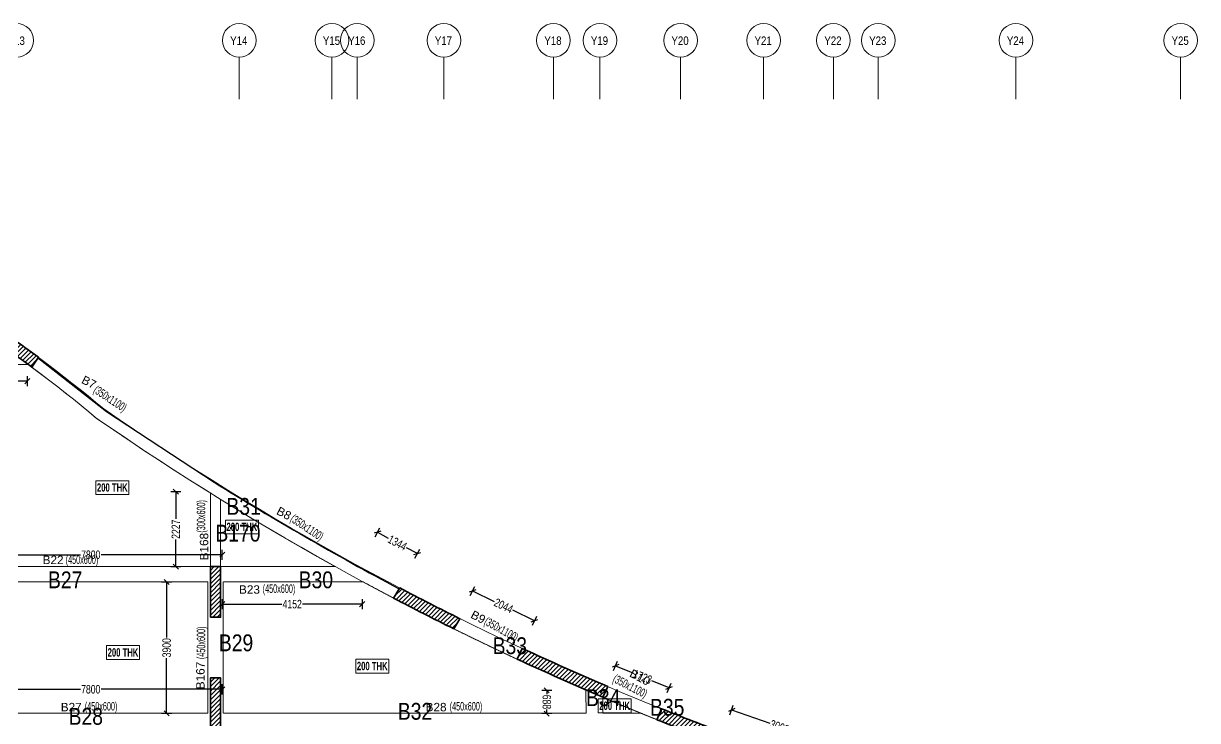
# Model space of a CAD drawing. Header units: millimetres. Extents: x 1 to 72184, y 68 to 60126.
# Drawn here: x 35410 to 70236, y 39447 to 60126 of the extents above; entities that cross this region are included whole.
import ezdxf
from ezdxf.enums import TextEntityAlignment as Align

# ---------------------------------------------------------------- set-up
doc = ezdxf.new("R2010")
doc.units = ezdxf.units.MM
doc.linetypes.add('Grid Line', pattern=[2222.5, 1270, -317.5, 317.5, -317.5])
doc.linetypes.add('HIDDEN', pattern=[0.375, 0.25, -0.125])
for name, color, linetype, lineweight in [('A-FLOR-IDEN', 11, 'Continuous', 9), ('A-GRIDS', 8, 'Continuous', 9), ('S-BEAM', 7, 'Continuous', 18), ('S-BEAM-IDEN', 2, 'Continuous', 9), ('S-COL HATCH', 9, 'Continuous', 0), ('S-COLS', 5, 'Continuous', 35), ('S-GRIDS', 8, 'Continuous', 9)]:
    doc.layers.add(name, color=color, linetype=linetype, lineweight=lineweight)
doc.layers.add('Abhinav working', color=6, linetype='Continuous')
doc.layers.add('Beam Nos', color=7, linetype='Continuous')
doc.styles.add('Arial Narrow', font='ARIALN.TTF', dxfattribs={"height": 400})
doc.styles.add('Dim.s & Anno.(Misc.)', font='ARIALN.TTF')
doc.styles.add('SC-BBS1', font='SansSerif')
doc.styles.add('SOBHA', font='swisscl.ttf')
doc.styles.add('Swis721 LtCn BT', font='swisscl.ttf', dxfattribs={"width": 0.9, "height": 233.355162})
doc.styles.add('Swis721 LtCn BT_B', font='', dxfattribs={"width": 0.9, "height": 246.918336})
doc.styles.get('Swis721 LtCn BT_B').set_extended_font_data('Swis721 LtCn BT', bold=True)
doc.dimstyles.new('S-100', dxfattribs={"dimscale": 100, "dimtxt": 2.5, "dimasz": 1.5, "dimexe": 1.5, "dimexo": 1.5, "dimgap": 0.1, "dimtad": 0, "dimdec": 0, "dimrnd": 0.0005, "dimzin": 0, "dimdsep": 46, "dimtxsty": 'SOBHA', "dimblk": 'OBLIQUE', "dimcen": 0.09, "dimclrd": 8, "dimclre": 8, "dimclrt": 6, "dimadec": 0, "dimazin": 0, "dimtfac": 1, "dimtdec": 0, "dimtofl": 0, "dimtmove": 0, "dimatfit": 3, "dimfxl": 1.5, "dimfxlon": 1, "dimtolj": 1, "dimtzin": 0, "dimlwd": -1, "dimlwe": -1, "dimarcsym": 0})
pattern_1 = [(45, (-31215772.29, 20872216.62), (-66.29126074, 66.29126074), [])]

# ---------------------------------------------------------------- blocks, each defined once
blk = doc.blocks.new('Grid - Type 1 Structural-6743905-9TH FLOOR LVL')
at = {"layer": 'A-GRIDS'}
blk.add_circle((0, 0), 4, dxfattribs=at)
blk = doc.blocks.new('A$C45bf0ae9')
at = {"layer": 'S-GRIDS', "linetype": 'Grid Line'}
for p, q in [((22055, 41014), (22055, 42264)), ((24805, 41014), (24805, 42264)), ((25555, 41014), (25555, 42264)), ((28125, 41014), (28125, 42264)), ((31375, 41014), (31375, 42264)), ((32755, 41014), (32755, 42264)), ((35145, 41014), (35145, 42264)), ((37610, 41014), (37610, 42264)), ((39680, 41014), (39680, 42264)), ((41010, 41014), (41010, 42264)), ((45093, 41014), (45093, 42264)), ((49980, 41014), (49980, 42264))]:
    blk.add_line(p, q, dxfattribs=at)
at = {"layer": 'A-GRIDS', "xscale": 124.9999999999999, "yscale": 124.9999999999999, "zscale": 124.9999999999999}
for p in [(15455, 42764), (22055, 42764), (24805, 42764), (25555, 42764), (28125, 42764), (31375, 42764), (32755, 42764), (35145, 42764), (37610, 42764), (39680, 42764), (41010, 42764), (45093, 42764), (49980, 42764)]:
    blk.add_blockref('Grid - Type 1 Structural-6743905-9TH FLOOR LVL', p, dxfattribs=at)
at = {"layer": 'A-GRIDS', "lineweight": 18, "char_height": 250, "width": 641.35, "attachment_point": 1, "style": 'Arial Narrow'}
for s, insert in [('Y13', (15186, 42879)), ('Y14', (21786, 42879)), ('Y15', (24536, 42879)), ('Y16', (25286, 42879)), ('Y17', (27856, 42879)), ('Y18', (31106, 42879)), ('Y19', (32486, 42879)), ('Y20', (34876, 42879)), ('Y21', (37341, 42879)), ('Y22', (39411, 42879)), ('Y23', (40741, 42879)), ('Y24', (44824, 42879)), ('Y25', (49711, 42879))]:
    blk.add_mtext(s, dxfattribs=dict(at, insert=insert))
blk = doc.blocks.new('_OBLIQUE')
at = {"color": 0, "linetype": 'ByBlock'}
blk.add_line((-0.5, -0.5), (0.5, 0.5), dxfattribs=at)
blk = doc.blocks.new('*D523')
at = {"layer": 'Abhinav working', "color": 8, "transparency": 16777216}
for p, q in [((30954, 49664), (30954, 49364)), ((30954, 49514), (32930, 49514)), ((35522, 49514), (33546, 49514)), ((35522, 49664), (35522, 49364))]:
    blk.add_line(p, q, dxfattribs=at)
at = {"layer": 'Defpoints', "color": 0, "transparency": 16777216}
for p in [(30954, 50006, 0), (35522, 50006, 0), (30954, 49514)]:
    blk.add_point(p, dxfattribs=at)
at = {"layer": 'Abhinav working', "color": 8, "transparency": 16777216, "xscale": 150, "yscale": 150, "zscale": 150, "rotation": 180}
blk.add_blockref('_OBLIQUE', (30954, 49514), dxfattribs=at)
at = {"layer": 'Abhinav working', "color": 8, "transparency": 16777216, "xscale": 150, "yscale": 150, "zscale": 150}
blk.add_blockref('_OBLIQUE', (35522, 49514), dxfattribs=at)
at = {"layer": 'Abhinav working', "color": 6, "transparency": 16777216, "insert": (33238, 49514), "char_height": 250, "attachment_point": 5, "style": 'SOBHA'}
blk.add_mtext('\\A1;4568', dxfattribs=at)
blk = doc.blocks.new('*D536')
at = {"layer": 'Abhinav working', "color": 8, "transparency": 16777216}
for p, q in [((33505, 44213), (33505, 44513)), ((33505, 44363), (37099, 44363)), ((41305, 44363), (37711, 44363)), ((41305, 44213), (41305, 44513))]:
    blk.add_line(p, q, dxfattribs=at)
at = {"layer": 'Defpoints', "color": 0, "transparency": 16777216}
for p in [(41305, 44363), (33505, 43556, 0), (41305, 43556, 0)]:
    blk.add_point(p, dxfattribs=at)
at = {"layer": 'Abhinav working', "color": 8, "transparency": 16777216, "xscale": 150, "yscale": 150, "zscale": 150, "rotation": 180}
blk.add_blockref('_OBLIQUE', (33505, 44363), dxfattribs=at)
at = {"layer": 'Abhinav working', "color": 8, "transparency": 16777216, "xscale": 150, "yscale": 150, "zscale": 150}
blk.add_blockref('_OBLIQUE', (41305, 44363), dxfattribs=at)
at = {"layer": 'Abhinav working', "color": 6, "transparency": 16777216, "insert": (37405, 44363), "char_height": 250, "attachment_point": 5, "style": 'SOBHA'}
blk.add_mtext('\\A1;7800', dxfattribs=at)
blk = doc.blocks.new('*D537')
at = {"layer": 'Abhinav working', "color": 8, "transparency": 16777216}
for p, q in [((33505, 40222), (33505, 40522)), ((41305, 40222), (41305, 40522)), ((33505, 40372), (37099, 40372)), ((41305, 40372), (37711, 40372))]:
    blk.add_line(p, q, dxfattribs=at)
at = {"layer": 'Defpoints', "color": 0, "transparency": 16777216}
for p in [(41305, 40372), (33505, 39656), (41305, 39656)]:
    blk.add_point(p, dxfattribs=at)
at = {"layer": 'Abhinav working', "color": 8, "transparency": 16777216, "xscale": 150, "yscale": 150, "zscale": 150, "rotation": 180}
blk.add_blockref('_OBLIQUE', (33505, 40372), dxfattribs=at)
at = {"layer": 'Abhinav working', "color": 8, "transparency": 16777216, "xscale": 150, "yscale": 150, "zscale": 150}
blk.add_blockref('_OBLIQUE', (41305, 40372), dxfattribs=at)
at = {"layer": 'Abhinav working', "color": 6, "transparency": 16777216, "insert": (37405, 40372), "char_height": 250, "attachment_point": 5, "style": 'SOBHA'}
blk.add_mtext('\\A1;7800', dxfattribs=at)
blk = doc.blocks.new('*D538')
at = {"layer": 'Abhinav working', "color": 8, "transparency": 16777216}
for p, q in [((39806, 43556), (39506, 43556)), ((39656, 43556), (39656, 41913)), ((39656, 39656), (39656, 41299)), ((39806, 39656), (39506, 39656))]:
    blk.add_line(p, q, dxfattribs=at)
at = {"layer": 'Defpoints', "color": 0, "transparency": 16777216}
for p in [(39656, 43556), (40855, 43556), (40855, 39656)]:
    blk.add_point(p, dxfattribs=at)
at = {"layer": 'Abhinav working', "color": 8, "transparency": 16777216, "xscale": 150, "yscale": 150, "zscale": 150}
for p, rotation in [((39656, 43556), 90), ((39656, 39656), 270)]:
    blk.add_blockref('_OBLIQUE', p, dxfattribs=dict(at, rotation=rotation))
at = {"layer": 'Abhinav working', "color": 6, "transparency": 16777216, "insert": (39656, 41606), "char_height": 250, "attachment_point": 5, "rotation": 90, "style": 'SOBHA'}
blk.add_mtext('\\A1;3900', dxfattribs=at)
blk = doc.blocks.new('*D539')
at = {"layer": 'Abhinav working', "color": 8, "transparency": 16777216}
for p, q in [((41305, 43048), (41305, 42748)), ((41305, 42898), (43073, 42898)), ((45457, 42898), (43688, 42898)), ((45457, 43048), (45457, 42748))]:
    blk.add_line(p, q, dxfattribs=at)
at = {"layer": 'Defpoints', "color": 0, "transparency": 16777216}
for p in [(41305, 43556), (45457, 43556), (45457, 42898)]:
    blk.add_point(p, dxfattribs=at)
at = {"layer": 'Abhinav working', "color": 8, "transparency": 16777216, "xscale": 150, "yscale": 150, "zscale": 150, "rotation": 180}
blk.add_blockref('_OBLIQUE', (41305, 42898), dxfattribs=at)
at = {"layer": 'Abhinav working', "color": 8, "transparency": 16777216, "xscale": 150, "yscale": 150, "zscale": 150}
blk.add_blockref('_OBLIQUE', (45457, 42898), dxfattribs=at)
at = {"layer": 'Abhinav working', "color": 6, "transparency": 16777216, "insert": (43381, 42898), "char_height": 250, "attachment_point": 5, "style": 'SOBHA'}
blk.add_mtext('\\A1;4152', dxfattribs=at)
blk = doc.blocks.new('*D540')
at = {"layer": 'Abhinav working', "color": 8, "transparency": 16777216}
for p, q in [((45838, 44901), (45979, 45166)), ((45909, 45034), (46232, 44861)), ((47094, 44400), (46770, 44573)), ((47023, 44268), (47164, 44532))]:
    blk.add_line(p, q, dxfattribs=at)
at = {"layer": 'Defpoints', "color": 0, "transparency": 16777216}
for p in [(47094, 44400), (45360, 44007, 0), (46545, 43373, 0)]:
    blk.add_point(p, dxfattribs=at)
at = {"layer": 'Abhinav working', "color": 8, "transparency": 16777216, "xscale": 150, "yscale": 150, "zscale": 150}
for p, rotation in [((45909, 45034), 151.8646717896485), ((47094, 44400), 331.8646717896485)]:
    blk.add_blockref('_OBLIQUE', p, dxfattribs=dict(at, rotation=rotation))
at = {"layer": 'Abhinav working', "color": 6, "transparency": 16777216, "insert": (46501, 44717), "char_height": 250, "attachment_point": 5, "rotation": 331.8647, "style": 'SOBHA'}
blk.add_mtext('\\A1;1344', dxfattribs=at)
blk = doc.blocks.new('*D542')
at = {"layer": 'Abhinav working', "color": 8, "transparency": 16777216}
for p, q in [((48664, 43156), (48794, 43426)), ((48729, 43291), (49373, 42982)), ((50572, 42407), (49928, 42716)), ((50507, 42272), (50637, 42542))]:
    blk.add_line(p, q, dxfattribs=at)
at = {"layer": 'Defpoints', "color": 0, "transparency": 16777216}
for p in [(48331, 42463, 0), (50572, 42407), (50174, 41579, 0)]:
    blk.add_point(p, dxfattribs=at)
at = {"layer": 'Abhinav working', "color": 8, "transparency": 16777216, "xscale": 150, "yscale": 150, "zscale": 150}
for p, rotation in [((48729, 43291), 154.3701688996527), ((50572, 42407), 334.3701688996528)]:
    blk.add_blockref('_OBLIQUE', p, dxfattribs=dict(at, rotation=rotation))
at = {"layer": 'Abhinav working', "color": 6, "transparency": 16777216, "insert": (49650, 42849), "char_height": 250, "attachment_point": 5, "rotation": 334.3702, "style": 'SOBHA'}
blk.add_mtext('\\A1;2044', dxfattribs=at)
blk = doc.blocks.new('*D543')
at = {"layer": 'Abhinav working', "color": 8, "transparency": 16777216}
for p, q in [((51082, 40342), (50782, 40341)), ((50932, 40342), (50932, 40227)), ((50933, 39654), (50933, 39769)), ((51083, 39654), (50783, 39654))]:
    blk.add_line(p, q, dxfattribs=at)
at = {"layer": 'Defpoints', "color": 0, "transparency": 16777216}
for p in [(52069, 40344, 0), (50933, 39654), (52071, 39656)]:
    blk.add_point(p, dxfattribs=at)
at = {"layer": 'Abhinav working', "color": 8, "transparency": 16777216, "xscale": 150, "yscale": 150, "zscale": 150}
for p, rotation in [((50932, 40342), 90.11533810500659), ((50933, 39654), 270.1153381050066)]:
    blk.add_blockref('_OBLIQUE', p, dxfattribs=dict(at, rotation=rotation))
at = {"layer": 'Abhinav working', "color": 6, "transparency": 16777216, "insert": (50932, 39998), "char_height": 250, "attachment_point": 5, "rotation": 270.1153, "style": 'SOBHA'}
blk.add_mtext('\\A1;688', dxfattribs=at)
blk = doc.blocks.new('*D544')
at = {"layer": 'Abhinav working', "color": 8, "transparency": 16777216}
for p, q in [((52915, 40933), (53030, 41210)), ((52972, 41072), (53487, 40859)), ((54564, 40413), (54049, 40626)), ((54507, 40275), (54622, 40552))]:
    blk.add_line(p, q, dxfattribs=at)
at = {"layer": 'Defpoints', "color": 0, "transparency": 16777216}
for p in [(52714, 40448, 0), (54564, 40413), (54306, 39790, 0)]:
    blk.add_point(p, dxfattribs=at)
at = {"layer": 'Abhinav working', "color": 8, "transparency": 16777216, "xscale": 150, "yscale": 150, "zscale": 150}
for p, rotation in [((52972, 41072), 157.5384654527721), ((54564, 40413), 337.5384654527721)]:
    blk.add_blockref('_OBLIQUE', p, dxfattribs=dict(at, rotation=rotation))
at = {"layer": 'Abhinav working', "color": 6, "transparency": 16777216, "insert": (53768, 40742), "char_height": 250, "attachment_point": 5, "rotation": 337.5385, "style": 'SOBHA'}
blk.add_mtext('\\A1;1723', dxfattribs=at)
blk = doc.blocks.new('*D546')
at = {"layer": 'Abhinav working', "color": 8, "transparency": 16777216}
for p, q in [((56366, 39620), (56466, 39903)), ((56416, 39762), (57546, 39364)), ((59253, 38762), (58124, 39160)), ((59204, 38620), (59303, 38903))]:
    blk.add_line(p, q, dxfattribs=at)
at = {"layer": 'Defpoints', "color": 0, "transparency": 16777216}
for p in [(56171, 39066, 0), (59253, 38762), (59008, 38066, 0)]:
    blk.add_point(p, dxfattribs=at)
at = {"layer": 'Abhinav working', "color": 8, "transparency": 16777216, "xscale": 150, "yscale": 150, "zscale": 150}
for p, rotation in [((56416, 39762), 160.5791166596524), ((59253, 38762), 340.5791166596524)]:
    blk.add_blockref('_OBLIQUE', p, dxfattribs=dict(at, rotation=rotation))
at = {"layer": 'Abhinav working', "color": 6, "transparency": 16777216, "insert": (57835, 39262), "char_height": 250, "attachment_point": 5, "rotation": 340.5791, "style": 'SOBHA'}
blk.add_mtext('\\A1;3008', dxfattribs=at)
blk = doc.blocks.new('*D453')
at = {"layer": 'Abhinav working', "color": 8, "transparency": 16777216}
for p, q in [((40079, 46235), (39779, 46235)), ((39929, 46235), (39929, 45427)), ((39929, 44007), (39929, 44816)), ((40079, 44007), (39779, 44007))]:
    blk.add_line(p, q, dxfattribs=at)
at = {"layer": 'Defpoints', "color": 0, "transparency": 16777216}
for p in [(39929, 46235), (40855, 46235, 0), (40855, 44007, 0)]:
    blk.add_point(p, dxfattribs=at)
at = {"layer": 'Abhinav working', "color": 8, "transparency": 16777216, "xscale": 150, "yscale": 150, "zscale": 150}
for p, rotation in [((39929, 46235), 90), ((39929, 44007), 270)]:
    blk.add_blockref('_OBLIQUE', p, dxfattribs=dict(at, rotation=rotation))
at = {"layer": 'Abhinav working', "color": 6, "transparency": 16777216, "insert": (39929, 45121), "char_height": 250, "attachment_point": 5, "rotation": 90, "style": 'SOBHA'}
blk.add_mtext('\\A1;2227', dxfattribs=at)

msp = doc.modelspace()

# ---------------------------------------------------------------- hatches: boundary and pattern name
at = {"layer": 'S-COL HATCH', "transparency": 33554687}
h = msp.add_hatch(dxfattribs=at)
h.set_pattern_fill('ANSI31', color=256, scale=750)
h.set_pattern_definition(pattern_1)
h.paths.add_polyline_path([(34217.6, 51374.5), (34022.7, 51083.7, -0.0119099), (35657.7, 49930.8), (35852.7, 50221.9, 0.0118114)])
h = msp.add_hatch(dxfattribs=at)
h.set_pattern_fill('ANSI31', color=256, scale=750)
h.set_pattern_definition(pattern_1)
h.paths.add_polyline_path([(41255.7, 44012.7), (40955.7, 44012.7), (40955.7, 42512.7), (41255.7, 42512.7)])
h = msp.add_hatch(dxfattribs=at)
h.set_pattern_fill('ANSI31', color=256, scale=750)
h.set_pattern_definition(pattern_1)
h.paths.add_polyline_path([(48175.7, 42167.4), (48357.3, 42468, -0.0060301), (46570.8, 43378.7), (46389.5, 43078.6, 0.0060046)])
h = msp.add_hatch(dxfattribs=at)
h.set_pattern_fill('ANSI31', color=256, scale=750)
h.set_pattern_definition([(45, (-31343257.79, 20900885.62), (-66.29126074, 66.29126074), [])])
h.paths.add_polyline_path([(52592.4, 40135.7), (52740.5, 40452.9, -0.0043268), (50200.4, 41583.7), (50052.2, 41266.6, 0.0043087)])
h = msp.add_hatch(dxfattribs=at)
h.set_pattern_fill('ANSI31', color=256, scale=750)
h.set_pattern_definition(pattern_1)
h.paths.add_polyline_path([(41255.7, 40712.7), (40955.7, 40712.7), (40955.7, 39212.7), (41255.7, 39212.7)])
h = msp.add_hatch(dxfattribs=at)
h.set_pattern_fill('ANSI31', color=256, scale=750)
h.set_pattern_definition(pattern_1)
h.paths.add_polyline_path([(56066.8, 38747), (56198.4, 39074.5, -0.0060148), (54333.2, 39796.9), (54202, 39470.3, 0.0060303)])

# ---------------------------------------------------------------- linework, layer by layer
at = {"layer": 'A-FLOR-IDEN', "color": 8, "flags": 128}
for points in [[(38533.8, 46561.4), (38533.8, 46149.5), (37556.3, 46149.5), (37556.3, 46561.4)], [(38533.8, 46561.4), (38533.8, 46149.5), (37556.3, 46149.5), (37556.3, 46561.4)], [(42376.8, 45393.9), (42376.8, 44982), (41399.3, 44982), (41399.3, 45393.9)], [(38851.3, 41669.4), (38851.3, 41257.5), (37873.8, 41257.5), (37873.8, 41669.4)], [(38851.3, 41669.4), (38851.3, 41257.5), (37873.8, 41257.5), (37873.8, 41669.4)], [(46243.8, 41264.9), (46243.8, 40853), (45266.3, 40853), (45266.3, 41264.9)], [(46243.8, 41264.9), (46243.8, 40853), (45266.3, 40853), (45266.3, 41264.9)], [(53434.8, 40087.4), (53434.8, 39675.5), (52457.3, 39675.5), (52457.3, 40087.4)], [(53434.8, 40087.4), (53434.8, 39675.5), (52457.3, 39675.5), (52457.3, 40087.4)]]:
    msp.add_lwpolyline(points, close=True, dxfattribs=at)
at = {"layer": 'Abhinav working', "elevation": 0}
msp.add_lwpolyline([(35826.6, 50216.6), (37869.4, 48614.1), (41065.2, 46516, 0.0160769), (46536.8, 43360.2)], format="xyb", dxfattribs=at)
at = {"layer": 'S-BEAM', "linetype": 'HIDDEN'}
for p, q in [((33530.7, 50011.5), (35548.2, 50011.5)), ((40955.7, 44011.5, 0), (40955.7, 46193.4, 0)), ((41255.7, 44012.7, 0), (41255.7, 46007.2, 0)), ((33530.7, 44011.5), (40955.7, 44011.5)), ((41255.7, 44011.5), (44661.3, 44011.5)), ((33530.7, 43561.5), (40880.7, 43561.5)), ((40880.7, 39661.5, 0), (40880.7, 43561.5, 0)), ((41330.7, 43561.5), (45482.7, 43561.5)), ((41330.7, 39661.5, 0), (41330.7, 43561.5, 0)), ((52096.6, 39661.5, 0), (52095.2, 40349.1, 0)), ((52596.6, 39661.5, 0), (52595.6, 40134.3, 0)), ((40880.7, 39661.5), (33530.7, 39661.5)), ((41330.7, 39661.5), (52096.6, 39661.5)), ((52596.6, 39661.5), (53729.3, 39661.5))]:
    msp.add_line(p, q, dxfattribs=at)
at = {"layer": 'S-BEAM', "ltscale": 250000, "elevation": 0}
for points in [[(69910.3, 35224.9, -0.1044195), (37793.2, 48689.9, 0.059137), (29670.1, 54012.7, 0.059137)], [(69844.6, 34881.1, -0.1044683), (37580.7, 48411.4, 0.0581656), (29670.1, 53621.3, 0.0581656)]]:
    msp.add_lwpolyline(points, format="xyb", dxfattribs=at)
at = {"layer": 'S-BEAM', "linetype": 'HIDDEN', "elevation": 0}
for points in [[(40880.7, 46240.2, -0.0116696), (37580.7, 48411.4, 0.0158354), (35548.2, 50011.5, 0.0158354)], [(44661.3, 44011.5, -0.0114004), (41330.7, 45960.9)], [(52095.2, 40349.1, -0.0217249), (45482.7, 43561.5, -0.0217249)], [(59150.6, 37659.9, -0.0207042), (52595.6, 40134.3, -0.0207042)]]:
    msp.add_lwpolyline(points, format="xyb", dxfattribs=at)
at = {"layer": 'S-COLS', "elevation": 0}
for points in [[(34217.6, 51374.5), (34022.7, 51083.7, -0.0119099), (35657.7, 49930.8), (35852.7, 50221.9, 0.0118114), (34217.6, 51374.5)], [(46389.5, 43078.6, 0.0060046), (48175.7, 42167.4), (48357.3, 42468, -0.0060301), (46570.8, 43378.7), (46389.5, 43078.6)], [(50052.2, 41266.6), (50200.4, 41583.7, 0.0043268), (52740.5, 40452.9), (52592.4, 40135.7, -0.0043087), (50052.2, 41266.6)], [(56198.4, 39074.5, -0.0060148), (54333.2, 39796.9), (54202, 39470.3, 0.0060303), (56066.8, 38747), (56198.4, 39074.5)]]:
    msp.add_lwpolyline(points, format="xyb", dxfattribs=at)
for points in [[(40955.7, 42512.7), (41255.7, 42512.7), (41255.7, 44012.7), (40955.7, 44012.7)], [(40955.7, 42512.7), (41255.7, 42512.7), (41255.7, 44012.7), (40955.7, 44012.7)], [(40955.7, 39212.7), (41255.7, 39212.7), (41255.7, 40712.7), (40955.7, 40712.7)], [(40955.7, 39212.7), (41255.7, 39212.7), (41255.7, 40712.7), (40955.7, 40712.7)]]:
    msp.add_lwpolyline(points, close=True, dxfattribs=at)

# ---------------------------------------------------------------- block references
at = {"layer": 'Beam Nos'}
msp.add_blockref('A$C45bf0ae9', (19755.5, 16861.5), dxfattribs=at)

# ---------------------------------------------------------------- texts
at = {"layer": 'A-FLOR-IDEN', "color": 1, "char_height": 246.92, "width": 1155, "attachment_point": 2, "line_spacing_factor": 0.964267, "style": 'Swis721 LtCn BT_B'}
for insert in [(38045.1, 46483.3), (38045.1, 46483.3), (41888.1, 45315.8), (38362.6, 41591.3), (38362.6, 41591.3), (45755.1, 41186.8), (45755.1, 41186.8), (52946.1, 40009.3), (52946.1, 40009.3)]:
    msp.add_mtext('200 THK', dxfattribs=dict(at, insert=insert))
at = {"layer": 'Abhinav working', "char_height": 500, "attachment_point": 1, "style": 'Dim.s & Anno.(Misc.)'}
for s, insert in [('B31', (41429.9, 46049)), ('B170', (41103.2, 45255.6, 0)), ('B27', (36136.8, 43870.2, 0)), ('B30', (43572.9, 43870.2, 0)), ('B29', (41205.5, 42001.1)), ('B33', (49326.9, 41916, 0)), ('B34', (52094.7, 40374, 0)), ('B35', (53995.7, 40089.6)), ('B28', (36749, 39819.5)), ('B32', (46514, 39970.2, 0))]:
    msp.add_mtext_dynamic_manual_height_columns(s, width=21149.247, gutter_width=5423.5, heights=[0], dxfattribs=dict(at, insert=insert))
at = {"layer": 'Beam Nos', "color": 3, "style": 'SC-BBS1'}
for s, rotation, p in [('B7', 332.64829, (37261.5, 49305.6, 0)), ('B8', 332.64829, (43045.8, 45415.9, 0)), ('B168', 90, (40966.6, 44605.3, 0)), ('B9', 332.64829, (48806.4, 42340.1, 0)), ('B167', 90, (40857.4, 40782.5, 0)), ('B10', 331.9613, (53602.8, 40552.1))]:
    msp.add_text(s, height=250, rotation=rotation, dxfattribs=at).set_placement(p, align=Align.BOTTOM_CENTER)
for s, p in [('B22', (36288.2, 44011.5)), ('B23', (42113.2, 43133.1)), ('B27', (36826.7, 39644.6)), ('B28', (47649, 39644.6))]:
    msp.add_text(s, height=250, dxfattribs=at).set_placement(p, align=Align.BOTTOM_CENTER)
at = {"layer": 'S-BEAM-IDEN', "color": 3, "style": 'Swis721 LtCn BT', "width": 0.8}
for s, rotation, p in [('(350x1100)', 326.35712, (37461.1, 49193.7)), ('(300x600)', 90, (40800.9, 45020.9, 0)), ('(350x1100)', 326.35712, (43300.1, 45371.7)), ('(350x1100)', 331.04302, (49050.7, 42309.3)), ('(450x600)', 90, (40800.9, 41269.3, 0)), ('(350x1100)', 332.51757, (52866.3, 40606.5))]:
    msp.add_text(s, height=250, rotation=rotation, dxfattribs=at).set_placement(p)
for p in [(36661.6, 44094.9), (42506.3, 43234.4), (37228.4, 39744.9), (48052.6, 39744.9)]:
    msp.add_text('(450x600)', height=250, dxfattribs=at).set_placement(p)

# ---------------------------------------------------------------- dimensions: what is measured, and where the dimension line sits
at = {"layer": 'Abhinav working'}
for base, p1, p2, picture, middle in [((30954, 49513.9), (35522.4, 50006.3, 0), (30954, 50006.3, 0), '*D523', (33238.2, 49513.9)), ((41304.6, 44362.7), (33504.6, 43556.3, 0), (41304.6, 43556.3, 0), '*D536', (37404.6, 44362.7)), ((45456.6, 42898.3), (41304.6, 43556.3), (45456.6, 43556.3), '*D539', (43380.6, 42898.3)), ((41304.6, 40371.7), (33504.6, 39656.3), (41304.6, 39656.3), '*D537', (37404.6, 40371.7))]:
    dim = msp.add_linear_dim(base=base, p1=p1, p2=p2, dimstyle='S-100', dxfattribs=at)
    dim.commit()
    dim.dimension.update_dxf_attribs({"geometry": picture, "text_midpoint": middle})
for base, p1, p2, picture, middle in [((39929.1351, 46234.9228), (40854.6389, 44007.4347, 0), (40854.6389, 46234.9228, 0), '*D453', (39929.1351, 45121.1788)), ((39656.4, 43556.3), (40854.6, 39656.3), (40854.6, 43556.3), '*D538', (39656.4, 41606.3))]:
    dim = msp.add_linear_dim(base=base, p1=p1, p2=p2, angle=90, dimstyle='S-100', dxfattribs=at)
    dim.commit()
    dim.dimension.update_dxf_attribs({"geometry": picture, "text_midpoint": middle})
for p1, p2, distance, picture, middle in [((45359.7, 44007.2, 0), (46544.8, 43373.5, 0), 1164, '*D540', (46501.1, 44716.8)), ((48331.3, 42462.8, 0), (50174.3, 41578.6, 0), 918.7, '*D542', (49650.1, 42848.9)), ((52714.4587, 40447.7343, 0), (54306.33, 39789.6114, 0), 674.9827, '*D544', (53768.2803, 40742.4488)), ((52069.1, 40343.9, 0), (52070.5, 39656.3), -1137.4, '*D543', (50932.4, 39997.8)), ((56171.2, 39066.4, 0), (59008.3, 38066.2, 0), 737.5, '*D546', (57834.9, 39261.8))]:
    dim = msp.add_aligned_dim(p1=p1, p2=p2, distance=distance, dimstyle='S-100', dxfattribs=at)
    dim.commit()
    dim.dimension.update_dxf_attribs({"geometry": picture, "text_midpoint": middle})

doc.saveas('drawing.dxf')
